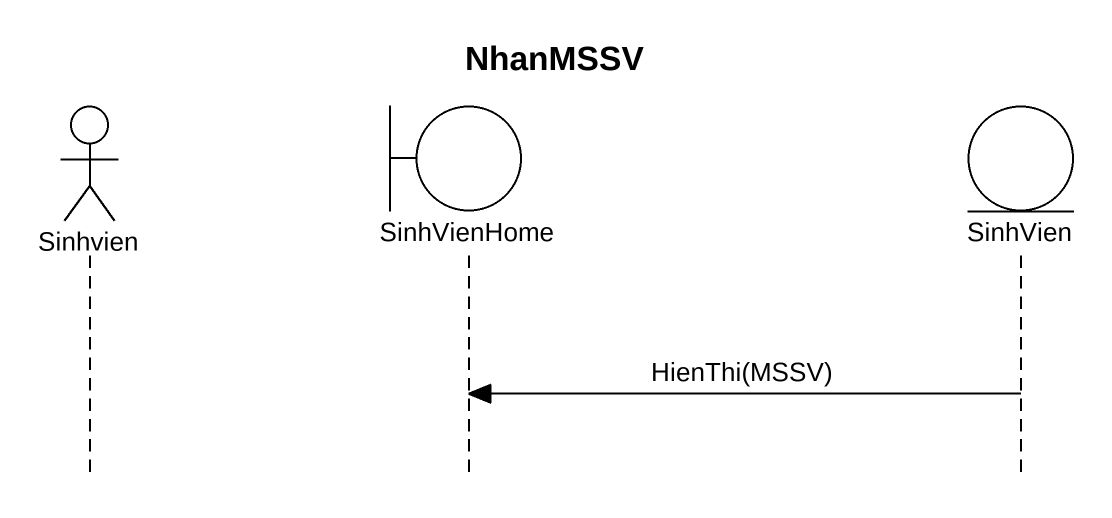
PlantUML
@startuml
title NhanMSSV
hide footbox
actor Sinhvien
boundary SinhVienHome
entity SinhVien

SinhVien -> SinhVienHome : HienThi(MSSV)
@enduml
